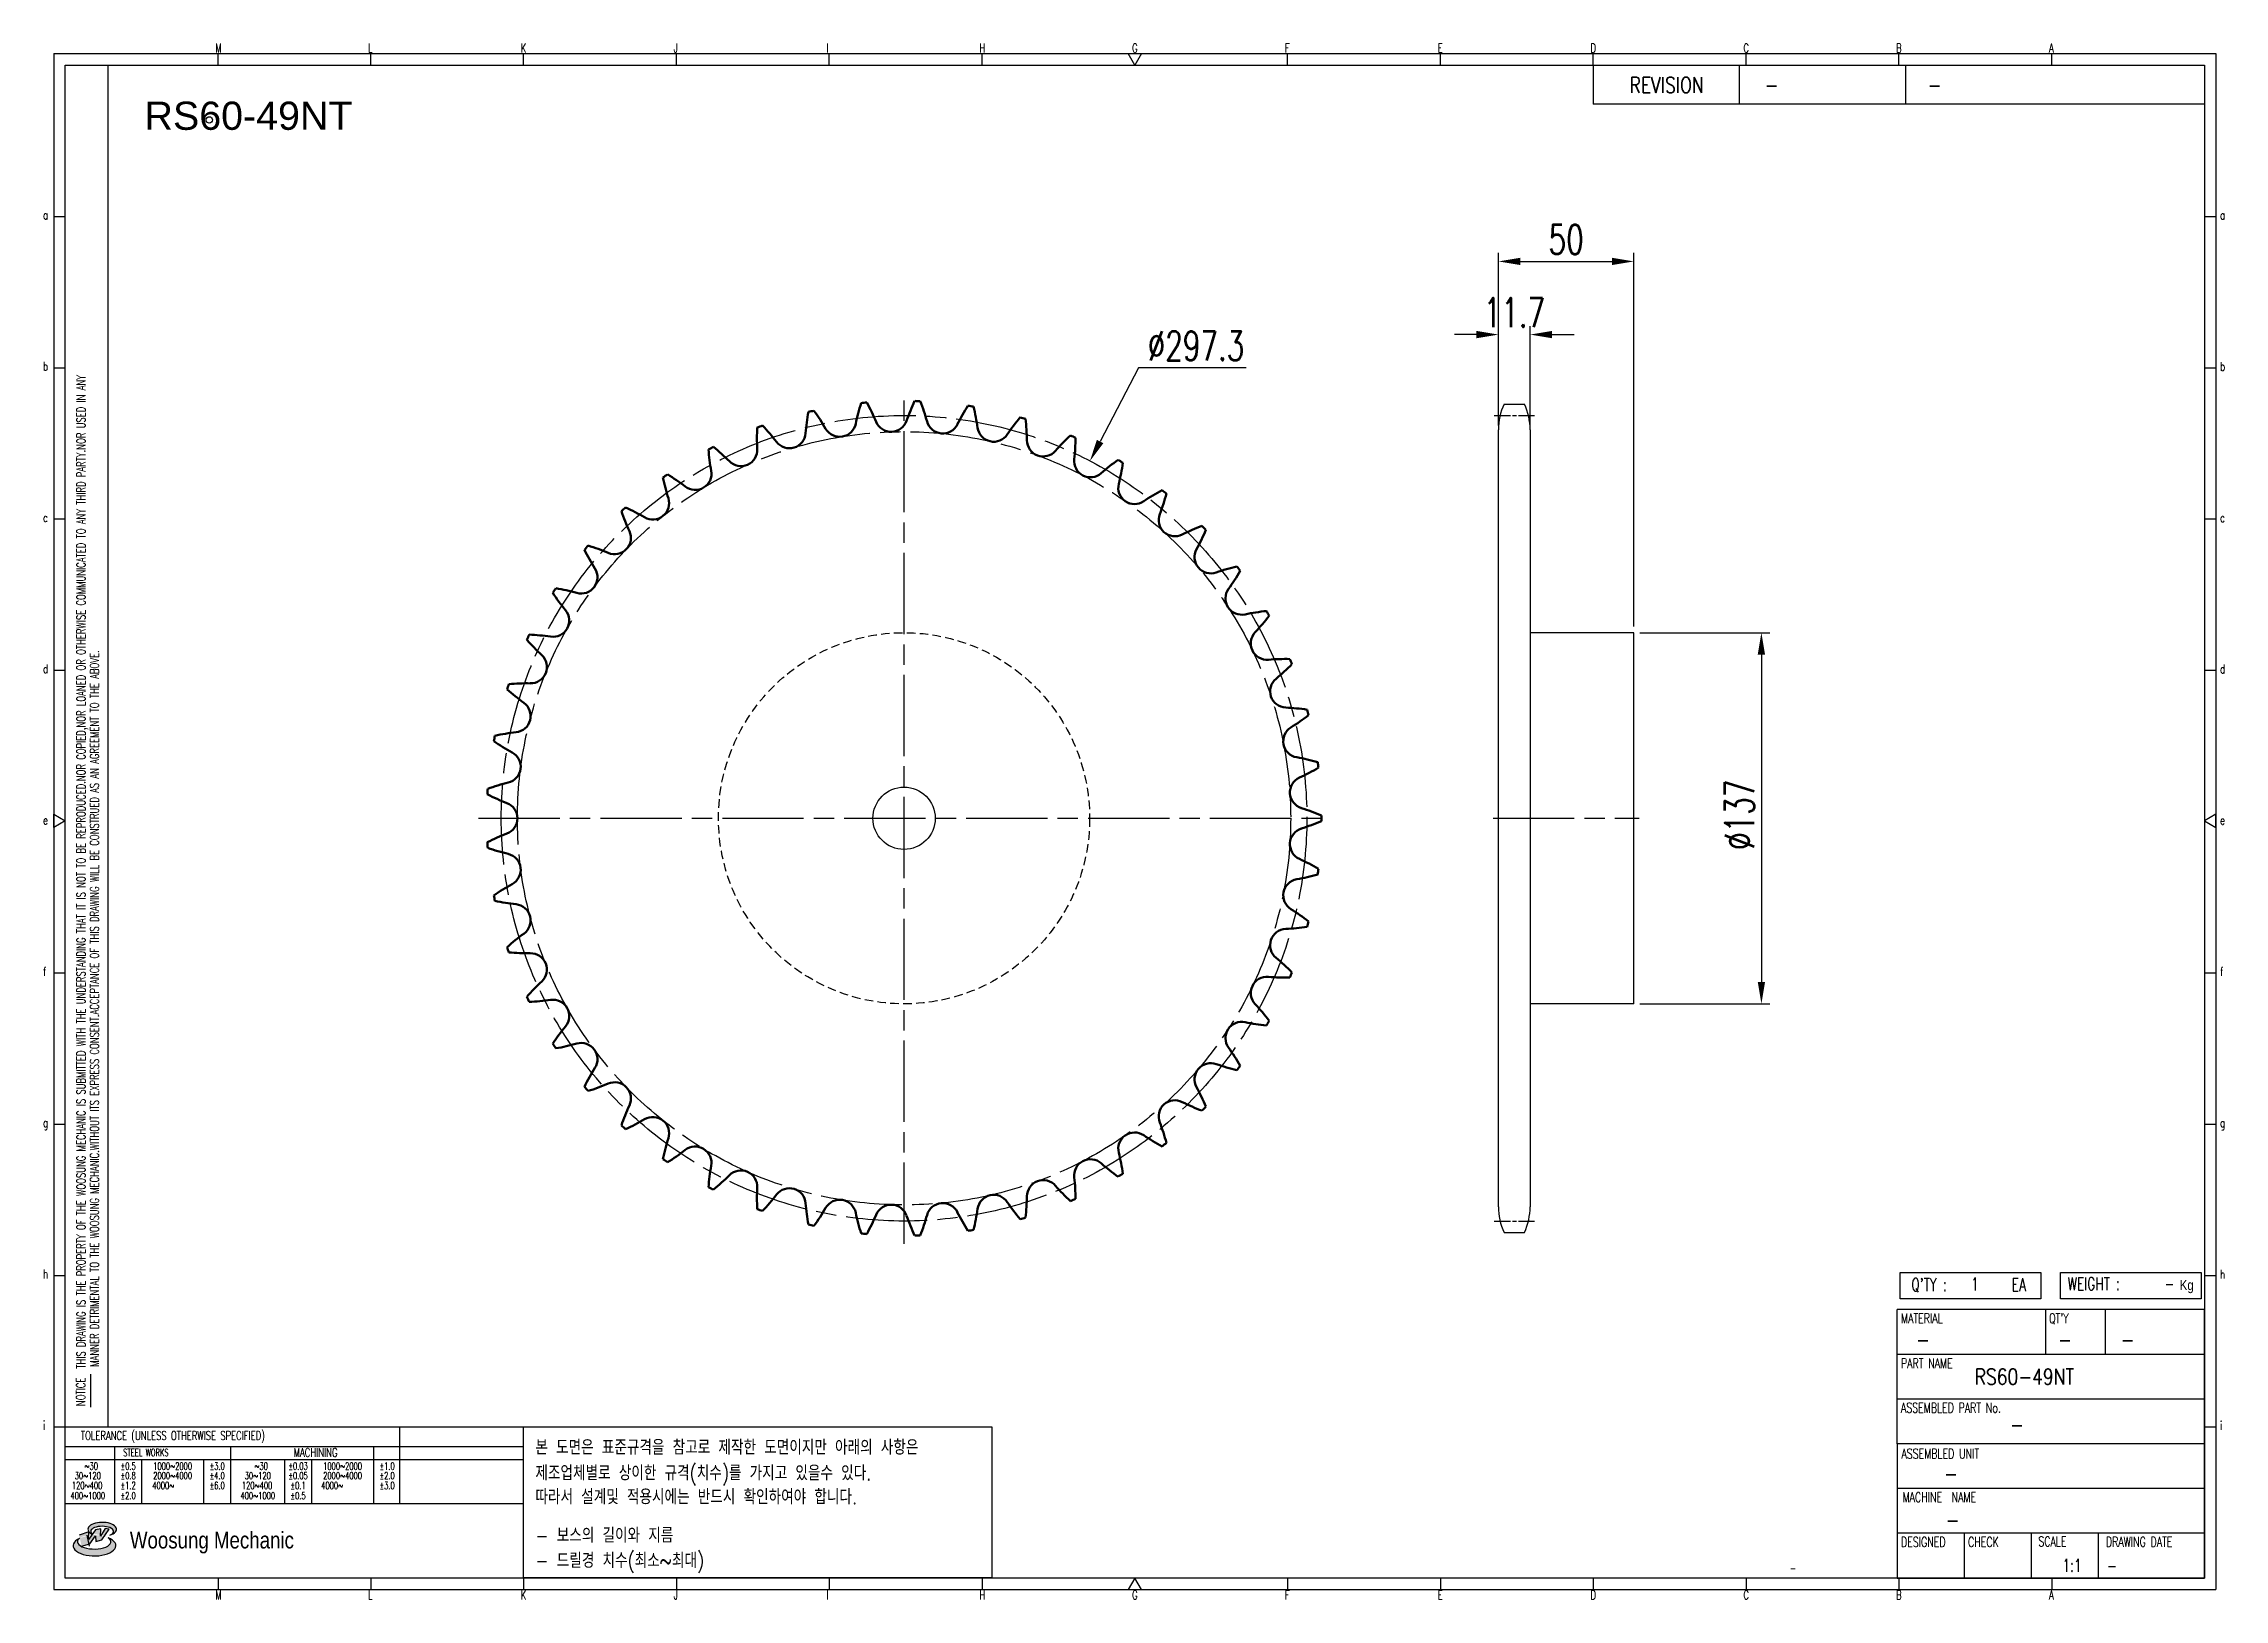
# Model space of a CAD drawing. Header units: millimetres. Extents: x 24103 to 24908, y 28 to 602.
import ezdxf
from ezdxf.enums import TextEntityAlignment as Align

# ---------------------------------------------------------------- set-up
doc = ezdxf.new("R2010")
doc.units = ezdxf.units.MM
for name, pattern in [('AM_ISO08W050', [18, 12, -1.5, 3, -1.5]), ('AM_ISO08W050x2', [9, 6, -0.75, 1.5, -0.75]), ('HIDDEN', [9.525, 6.35, -3.175])]:
    doc.linetypes.add(name, pattern=pattern)
doc.layers.add('AM_0N', color=7, linetype='Continuous', lineweight=50)
doc.layers.add('AM_7N', color=4, linetype='AM_ISO08W050', lineweight=25)
for name, color, linetype in [('HL', 2, 'HIDDEN'), ('S-DIM', 7, 'Continuous'), ('TITLE', 7, 'Continuous'), ('도면레이아웃', 7, 'Continuous')]:
    doc.layers.add(name, color=color, linetype=linetype)
doc.styles.add('HAN', font='ROMANS.shx', dxfattribs={"width": 0.7, "bigfont": 'whgtxt.shx'})
doc.styles.add('HKD_ST2', font='romans.shx', dxfattribs={"width": 0.7, "height": 4, "bigfont": '@extfont2.shx'})
doc.styles.add('HSG', font='SIMPLEX.shx', dxfattribs={"width": 0.7, "bigfont": 'HSG.shx'})
doc.styles.add('ROMANS', font='romans.shx', dxfattribs={"width": 0.7, "bigfont": 'whgtxt.shx'})
doc.styles.add('SLDTEXTSTYLE4', font='arial.ttf', dxfattribs={"width": 0.8})
doc.styles.get("Standard").update_dxf_attribs({"font": 'arial.ttf'})
doc.dimstyles.new('APP23', dxfattribs={"dimscale": 4.5, "dimtxt": 2.4, "dimasz": 1.8, "dimexe": 0.7, "dimexo": 0.5, "dimgap": 0.6, "dimtad": 1, "dimtoh": 1, "dimdec": 1, "dimrnd": 0.01, "dimzin": 9, "dimdsep": 46, "dimtxsty": 'HSG', "dimcen": 0, "dimclrd": 1, "dimclre": 1, "dimclrt": 256, "dimazin": 2, "dimtp": 1, "dimtm": 1, "dimtfac": 0.5, "dimtdec": 1, "dimtix": 1, "dimtofl": 0, "dimtmove": 0, "dimatfit": 3, "dimfxl": 0, "dimtvp": 1, "dimtolj": 2, "dimlwd": -1, "dimlwe": -1, "dimarcsym": 0})

# ---------------------------------------------------------------- blocks, each defined once
blk = doc.blocks.new('SUYWSHJH')
at = {"layer": '도면레이아웃'}
h = blk.add_hatch(color=10, dxfattribs=at)
h.paths.add_polyline_path([(1.544, 35.177), (1.554, 34.966), (1.779, 35.034), (2.054, 35.422), (1.908, 35.446), (1.728, 35.167), (1.741, 35.439), (1.547, 35.405), (1.292, 35.041), (1.295, 35.33), (0.943, 35.208), (1.03, 34.8), (1.336, 34.885)])
edge = h.paths.add_edge_path()
edge.add_ellipse((1.795, 35.421), major_axis=(-0.53, 0), ratio=0.487785, start_angle=122.36065, end_angle=403.39574)
edge.add_line((1.411, 35.244), (1.419, 35.261))
edge.add_ellipse((1.798, 35.344), major_axis=(-0.423, 0), ratio=0.444396, start_angle=131.58977, end_angle=386.19408, ccw=False)
edge = h.paths.add_edge_path()
edge.add_ellipse((1.512, 34.815), major_axis=(-0.793, 0), ratio=0.480113, start_angle=314.67633, end_angle=590.85213)
edge.add_ellipse((1.501, 34.958), major_axis=(-0.62, 0), ratio=0.43311, start_angle=331.7024, end_angle=574.42495, ccw=False)
for p, q in [((0, 90.118), (80.15, 90.118)), ((0, 90.118), (0, 33.191)), ((6.089, 89.693), (6.089, 90.118)), ((11.753, 89.693), (11.753, 90.118)), ((17.418, 89.693), (17.418, 90.118)), ((23.082, 89.693), (23.082, 90.118)), ((28.746, 89.693), (28.746, 90.118)), ((34.411, 89.693), (34.411, 90.118)), ((45.739, 89.693), (45.739, 90.118)), ((51.404, 89.693), (51.404, 90.118)), ((57.068, 89.693), (57.068, 90.118)), ((62.732, 89.693), (62.732, 90.118)), ((68.397, 89.693), (68.397, 90.118)), ((74.061, 89.693), (74.061, 90.118)), ((80.15, 90.118), (80.15, 33.191)), ((0, 84.085), (0.425, 84.085)), ((79.725, 84.085), (80.15, 84.085)), ((0, 78.478), (0.425, 78.478)), ((79.725, 78.478), (80.15, 78.478)), ((0, 72.87), (0.425, 72.87)), ((79.725, 72.87), (80.15, 72.87)), ((0, 67.262), (0.425, 67.262)), ((79.725, 67.262), (80.15, 67.262)), ((0, 56.047), (0.425, 56.047)), ((79.725, 56.047), (80.15, 56.047)), ((0, 50.439), (0.425, 50.439)), ((79.725, 50.439), (80.15, 50.439)), ((0, 44.832), (0.425, 44.832)), ((79.725, 44.832), (80.15, 44.832)), ((1.377, 39.947), (1.377, 41.174)), ((0, 39.224), (0.425, 39.224)), ((79.725, 39.224), (80.15, 39.224)), ((0, 33.191), (80.15, 33.191)), ((6.089, 33.616), (6.089, 33.191)), ((11.753, 33.616), (11.753, 33.191)), ((17.418, 33.616), (17.418, 33.191)), ((23.082, 33.616), (23.082, 33.191)), ((28.746, 33.616), (28.746, 33.191)), ((34.411, 33.616), (34.411, 33.191)), ((45.739, 33.616), (45.739, 33.191)), ((51.404, 33.616), (51.404, 33.191)), ((57.068, 33.616), (57.068, 33.191)), ((62.732, 33.616), (62.732, 33.191)), ((68.397, 33.616), (68.397, 33.191)), ((74.061, 33.616), (74.061, 33.191))]:
    blk.add_line(p, q)
at = {"color": 2}
for p, q in [((2.017, 39.224), (2.017, 89.693)), ((0.425, 39.224), (17.418, 39.224)), ((12.816, 39.224), (12.816, 36.382)), ((17.418, 33.616), (17.418, 39.224)), ((0.425, 38.487), (17.418, 38.487)), ((0.425, 38.012), (17.418, 38.012)), ((2.257, 38.487), (2.257, 36.382)), ((3.257, 38.012), (3.257, 36.382)), ((5.557, 38.012), (5.557, 36.382)), ((6.557, 38.5), (6.557, 36.382)), ((8.557, 38.012), (8.557, 36.382)), ((9.557, 38.026), (9.557, 36.382)), ((11.857, 38.487), (11.857, 36.382)), ((0.425, 36.382), (17.418, 36.382))]:
    blk.add_line(p, q, dxfattribs=at)
at = {"color": 6, "ltscale": 0.5}
for p, q in [((57.068, 89.693), (57.068, 88.246)), ((62.47, 89.693), (62.47, 88.246)), ((68.635, 89.693), (68.635, 88.246)), ((79.725, 88.246), (57.068, 88.246)), ((68.336, 38.59), (68.336, 43.563)), ((79.725, 43.563), (68.336, 43.563)), ((73.827, 43.563), (73.827, 41.905)), ((76.037, 43.563), (76.037, 41.905)), ((79.725, 38.59), (79.725, 43.563)), ((79.725, 41.905), (68.336, 41.905)), ((79.725, 40.248), (68.336, 40.248)), ((68.336, 38.59), (68.336, 33.616)), ((79.725, 38.59), (68.336, 38.59)), ((79.725, 33.616), (79.725, 38.59)), ((79.725, 36.932), (68.336, 36.932)), ((79.725, 35.274), (68.336, 35.274)), ((70.822, 33.616), (70.822, 35.274)), ((73.309, 33.616), (73.309, 35.274)), ((75.796, 33.616), (75.796, 35.274)), ((68.336, 33.616), (79.725, 33.616))]:
    blk.add_line(p, q, dxfattribs=at)
for points in [[(40.075, 89.693), (39.83, 90.118), (40.32, 90.118)], [(0.425, 89.693), (79.725, 89.693), (79.725, 33.616), (0.425, 33.616)], [(0.425, 61.679), (0, 61.433), (0, 61.924)], [(79.725, 61.679), (80.15, 61.433), (80.15, 61.924)], [(40.075, 33.616), (39.83, 33.191), (40.32, 33.191)]]:
    blk.add_lwpolyline(points, close=True)
at = {"layer": 'TITLE', "color": 20}
for p, q in [((68.449, 43.961), (68.449, 44.936)), ((68.449, 44.936), (73.654, 44.936)), ((73.654, 44.936), (73.654, 43.961)), ((74.39, 43.961), (74.39, 44.936)), ((74.39, 44.936), (79.595, 44.936)), ((79.595, 44.936), (79.595, 43.961)), ((73.654, 43.961), (68.449, 43.961)), ((79.595, 43.961), (74.39, 43.961))]:
    blk.add_line(p, q, dxfattribs=at)
at = {"layer": '도면레이아웃'}
for p, q in [((1.295, 35.33), (0.943, 35.208)), ((1.03, 34.8), (1.336, 34.885)), ((1.224, 35.208), (1.311, 34.8)), ((1.224, 35.208), (1.224, 35.208)), ((1.547, 35.405), (1.292, 35.041)), ((1.292, 35.041), (1.295, 35.33)), ((1.336, 34.885), (1.544, 35.177)), ((1.419, 35.261), (1.411, 35.244)), ((1.544, 35.177), (1.554, 34.966)), ((1.741, 35.439), (1.547, 35.405)), ((1.554, 34.966), (1.779, 35.034)), ((1.908, 35.446), (1.728, 35.167)), ((1.728, 35.167), (1.741, 35.439)), ((1.779, 35.034), (2.054, 35.422)), ((2.054, 35.422), (1.908, 35.446))]:
    blk.add_line(p, q, dxfattribs=at)
for centre, major_axis, ratio, start_param, end_param in [((1.795, 35.421), (-0.53, 0), 0.487785, 2.135596, 7.040584), ((1.512, 34.815), (-0.793, 0), 0.480113, 5.492138, 10.312315), ((1.501, 34.958), (-0.62, 0), 0.43311, 5.789299, 10.025607), ((1.798, 35.344), (-0.423, 0), 0.444396, 2.296675, 6.740358)]:
    blk.add_ellipse(centre, major_axis=major_axis, ratio=ratio, start_param=start_param, end_param=end_param, dxfattribs=at)
at = {"color": 4, "style": 'HKD_ST2', "width": 0.7}
for s, p in [('M', (5.988, 90.164)), ('L', (11.652, 90.164)), ('K', (17.316, 90.164)), ('J', (22.981, 90.164)), ('I', (28.645, 90.164)), ('H', (34.309, 90.164)), ('G', (39.974, 90.164)), ('F', (45.638, 90.164)), ('E', (51.302, 90.164)), ('D', (56.967, 90.164)), ('C', (62.631, 90.164)), ('B', (68.295, 90.164)), ('A', (73.96, 90.164)), ('a', (-0.395, 83.976)), ('a', (80.305, 83.97)), ('b', (-0.395, 78.368)), ('b', (80.305, 78.362)), ('c', (-0.395, 72.76)), ('c', (80.305, 72.754)), ('d', (-0.395, 67.153)), ('d', (80.305, 67.147)), ('e', (-0.395, 61.545)), ('e', (80.305, 61.539)), ('f', (-0.395, 55.937)), ('f', (80.305, 55.931)), ('g', (-0.395, 50.33)), ('g', (80.305, 50.324)), ('h', (-0.395, 44.722)), ('h', (80.305, 44.716)), ('i', (-0.395, 39.114)), ('i', (80.305, 39.108)), ('M', (5.988, 32.824)), ('L', (11.652, 32.824)), ('K', (17.316, 32.824)), ('J', (22.981, 32.824)), ('I', (28.645, 32.824)), ('H', (34.309, 32.824)), ('G', (39.974, 32.824)), ('F', (45.638, 32.824)), ('E', (51.302, 32.824)), ('D', (56.967, 32.824)), ('C', (62.631, 32.824)), ('B', (68.295, 32.824)), ('A', (73.96, 32.824))]:
    blk.add_text(s, height=0.326, dxfattribs=at).set_placement(p)
for s, height, style, width, p in [('REVISION', 0.5806, 'HAN', 0.8, (58.415, 88.664)), ('-', 0.581, 'HAN', 0.8, (63.426, 88.664)), ('-', 0.581, 'HAN', 0.8, (69.468, 88.664)), ("Q'TY : ", 0.4746, 'HKD_ST2', 0.7, (68.857, 44.253)), ('1', 0.475, 'HKD_ST2', 0.7, (71.071, 44.275)), ('EA', 0.4746, 'HKD_ST2', 0.7, (72.578, 44.253)), ('WEIGHT : ', 0.4746, 'HKD_ST2', 0.7, (74.65, 44.286)), ('-', 0.581, 'HAN', 0.8, (69.029, 42.157)), ('-', 0.581, 'HAN', 0.8, (74.289, 42.157)), ('-', 0.581, 'HAN', 0.8, (76.623, 42.157)), ('-', 0.581, 'HAN', 0.8, (72.515, 39.013)), ('-', 0.581, 'HAN', 0.8, (70.067, 37.189)), ('-', 0.581, 'HAN', 0.8, (70.126, 35.48)), ('1:1', 0.4746, 'HKD_ST2', 0.7, (74.458, 33.848)), ('-', 0.475, 'HKD_ST2', 0.7, (76.112, 33.837))]:
    blk.add_text(s, height=height, dxfattribs=dict(style=style, width=width)).set_placement(p)
at = {"color": 6, "style": 'HKD_ST2', "width": 0.7}
for s, p in [(' THIS DRAWING IS THE PROPERTY OF THE WOOSUNG MECHANIC IS SUBMITTED WITH THE UNDERSTANDING THAT IT IS NOT TO BE REPRODUCED.NOR COPIED,NOR LOANED OR OTHERWISE COMMUNICATED TO ANY THIRD PARTY.NOR USED IN ANY', (1.173, 41.217)), ('MANNER DETRIMENTAL TO THE WOOSUNG MECHANIC.WITHOUT ITS EXPRESS CONSENT.ACCEPTANCE OF THIS DRAWING WILL BE CONSTRUED AS AN AGREEMENT TO THE ABOVE.', (1.672, 41.447))]:
    blk.add_text(s, height=0.326266, rotation=90, dxfattribs=at).set_placement(p)
at = {"style": 'HKD_ST2', "width": 0.7}
blk.add_text('-', height=0.475, dxfattribs=at).set_placement((78.613, 44.286), align=Align.RIGHT)
at = {"color": 4, "style": 'HKD_ST2', "width": 0.7}
for s, height, p in [('MATERIAL', 0.3651, (68.474, 43.425)), ("QT'Y", 0.3651, (73.965, 43.425)), ('PART NAME', 0.3651, (68.474, 41.756)), ('ASSEMBLED PART No.', 0.36511, (68.474, 40.109)), ('ASSEMBLED UNIT', 0.36511, (68.49, 38.408)), ('MACHINE  NAME', 0.36511, (68.532, 36.794)), ('DESIGNED', 0.3651, (68.474, 35.136)), ('CHECK', 0.3651, (70.961, 35.136)), ('SCALE', 0.3651, (73.566, 35.153)), ('DRAWING DATE', 0.36511, (76.071, 35.141))]:
    blk.add_text(s, height=height, dxfattribs=at).set_placement(p, align=Align.TOP_LEFT)
at = {"style": 'HKD_ST2', "width": 0.7}
blk.add_text('NOTICE', height=0.3263, rotation=90, dxfattribs=at).set_placement((1.163, 39.988))
for s, height, style, width, p in [('TOLERANCE (UNLESS OTHERWISE SPECIFIED)', 0.32627, 'HKD_ST2', 0.7, (4.417, 38.896)), ('-', 0.326, 'ROMANS', 0.65, (64.469, 33.975))]:
    blk.add_text(s, height=height, dxfattribs=dict(style=style, width=width)).set_placement(p, align=Align.MIDDLE_CENTER)
at = {"color": 4, "style": 'HKD_ST2', "width": 0.7}
for s, height, p in [('STEEL WORKS', 0.26101, (3.416, 38.268)), ('MACHINING', 0.3263, (9.707, 38.27)), ('%%P0.5', 0.261, (2.757, 37.762)), ('%%P0.8', 0.261, (2.757, 37.411)), ('%%P3.0', 0.261, (6.057, 37.762)), ('%%P4.0', 0.261, (6.057, 37.411)), ('%%P0.03', 0.261, (9.057, 37.762)), ('%%P0.05', 0.261, (9.057, 37.411)), ('%%P1.0', 0.261, (12.357, 37.762)), ('%%P2.0', 0.261, (12.357, 37.411)), ('%%P1.2', 0.261, (2.757, 37.045)), ('%%P2.0', 0.261, (2.757, 36.67)), ('%%P6.0', 0.261, (6.057, 37.045)), ('%%P0.1', 0.261, (9.057, 37.045)), ('%%P0.5', 0.261, (9.057, 36.67)), ('%%P3.0', 0.261, (12.357, 37.045))]:
    blk.add_text(s, height=height, dxfattribs=at).set_placement(p, align=Align.MIDDLE)
for s, height, p in [('30%%126120', 0.261, (1.263, 37.411)), ('%%12630', 0.261, (1.389, 37.762)), ('2000%%1264000', 0.26101, (4.407, 37.411)), ('1000%%1262000', 0.26101, (4.407, 37.762)), ('30%%126120', 0.261, (7.563, 37.411)), ('%%12630', 0.261, (7.689, 37.762)), ('2000%%1264000', 0.26101, (10.707, 37.411)), ('1000%%1262000', 0.26101, (10.707, 37.762)), ('400%%1261000', 0.26101, (1.263, 36.67)), ('120%%126400', 0.26101, (1.237, 37.045)), ('4000%%126', 0.261, (4.061, 37.045)), ('400%%1261000', 0.26101, (7.563, 36.67)), ('120%%126400', 0.26101, (7.537, 37.045)), ('4000%%126', 0.261, (10.321, 37.045))]:
    blk.add_text(s, height=height, dxfattribs=at).set_placement(p, align=Align.MIDDLE_CENTER)
at = {"color": 1, "style": 'SLDTEXTSTYLE4', "width": 0.8}
blk.add_text('Woosung Mechanic', height=0.61957, dxfattribs=at).set_placement((2.822, 34.711))
at = {"layer": 'TITLE', "width": 0.8}
blk.add_text('Kg', height=0.3789, dxfattribs=at).set_placement((78.807, 44.286))
blk = doc.blocks.new('*D2')
at = {"layer": 'Defpoints', "color": 0, "transparency": 16777216}
for p in [(24489.19, 448.18), (24351.94, 184.43)]:
    blk.add_point(p, dxfattribs=at)
at = {"layer": 'S-DIM', "color": 1, "transparency": 16777216}
for p, q in [((24507.09, 482.59), (24492.93, 455.37)), ((24546.87, 482.59), (24507.09, 482.59))]:
    blk.add_line(p, q, dxfattribs=at)
blk.add_solid([(24491.73, 455.99), (24494.13, 454.75), (24489.19, 448.18)], dxfattribs=at)
at = {"layer": 'S-DIM', "transparency": 16777216, "insert": (24528.33, 490.69), "char_height": 10.8, "attachment_point": 5, "style": 'HSG'}
blk.add_mtext('\\A2;∅297.3', dxfattribs=at)
blk = doc.blocks.new('*D3')
at = {"layer": 'Defpoints', "color": 0, "transparency": 16777216}
for p in [(24651.66, 494.84), (24639.96, 459.01), (24651.66, 459.01)]:
    blk.add_point(p, dxfattribs=at)
at = {"layer": 'S-DIM', "color": 1, "transparency": 16777216}
for p, q in [((24631.86, 494.84), (24623.76, 494.84)), ((24639.96, 461.26), (24639.96, 497.99)), ((24651.66, 461.26), (24651.66, 497.99)), ((24659.76, 494.84), (24667.86, 494.84))]:
    blk.add_line(p, q, dxfattribs=at)
for points in [[(24631.86, 496.19), (24631.86, 493.49), (24639.96, 494.84)], [(24659.76, 496.19), (24659.76, 493.49), (24651.66, 494.84)]]:
    blk.add_solid(points, dxfattribs=at)
at = {"layer": 'S-DIM', "transparency": 16777216, "insert": (24645.81, 502.94), "char_height": 10.8, "attachment_point": 5, "style": 'HSG'}
blk.add_mtext('\\A2;11.7', dxfattribs=at)
blk = doc.blocks.new('*D4')
at = {"layer": 'Defpoints', "color": 0, "transparency": 16777216}
for p in [(24689.96, 521.84), (24639.96, 459.01), (24689.96, 384.8)]:
    blk.add_point(p, dxfattribs=at)
at = {"layer": 'S-DIM', "color": 1, "transparency": 16777216}
for p, q in [((24639.96, 461.26), (24639.96, 524.99)), ((24689.96, 387.05), (24689.96, 524.99)), ((24648.06, 521.84), (24681.86, 521.84))]:
    blk.add_line(p, q, dxfattribs=at)
for points in [[(24648.06, 523.19), (24648.06, 520.49), (24639.96, 521.84)], [(24681.86, 523.19), (24681.86, 520.49), (24689.96, 521.84)]]:
    blk.add_solid(points, dxfattribs=at)
at = {"layer": 'S-DIM', "transparency": 16777216, "insert": (24664.96, 529.94), "char_height": 10.8, "attachment_point": 5, "style": 'HSG'}
blk.add_mtext('\\A2;50', dxfattribs=at)
blk = doc.blocks.new('*D5')
at = {"layer": 'Defpoints', "color": 0, "transparency": 16777216}
for p in [(24689.96, 384.8), (24689.96, 247.8), (24737.03, 247.8)]:
    blk.add_point(p, dxfattribs=at)
at = {"layer": 'S-DIM', "color": 1, "transparency": 16777216}
for p, q in [((24692.21, 384.8), (24740.18, 384.8)), ((24737.03, 376.7), (24737.03, 255.9)), ((24692.21, 247.8), (24740.18, 247.8))]:
    blk.add_line(p, q, dxfattribs=at)
for points in [[(24735.68, 376.7), (24738.38, 376.7), (24737.03, 384.8)], [(24735.68, 255.9), (24738.38, 255.9), (24737.03, 247.8)]]:
    blk.add_solid(points, dxfattribs=at)
at = {"layer": 'S-DIM', "transparency": 16777216, "insert": (24728.93, 317.59), "char_height": 10.8, "attachment_point": 5, "rotation": 90, "style": 'HSG'}
blk.add_mtext('\\A2;%%c137', dxfattribs=at)

msp = doc.modelspace()

# ---------------------------------------------------------------- linework, layer by layer
for p, q in [((24642.04, 469.18), (24649.58, 469.18)), ((24639.96, 172.93), (24639.96, 459.68)), ((24651.66, 459.68), (24651.66, 172.93)), ((24689.96, 384.8), (24651.66, 384.8)), ((24689.96, 247.8), (24689.96, 384.8)), ((24689.96, 247.8), (24651.66, 247.8)), ((24642.04, 163.43), (24649.58, 163.43))]:
    msp.add_line(p, q)
at = {"color": 4}
msp.add_lwpolyline([(24280.14, 91.73), (24453.01, 91.73), (24453.01, 35.89), (24280.14, 35.89)], close=True, dxfattribs=at)
for centre, radius in [((24164.11, 574.04), 1.2), ((24420.57, 316.3), 11.5)]:
    msp.add_circle(centre, radius)
for centre, start, end in [((24662.66, 459.68), 155.25994, 180), ((24628.96, 459.68), 0, 24.74006), ((24662.66, 172.93), 180, 204.74006), ((24628.96, 172.93), 335.25994, 0)]:
    msp.add_arc(centre, 22.7, start, end)
at = {"layer": 'AM_0N'}
for centre, radius, start, end in [((24474.08, 447.08), 72.89, 162.02804, 168.26531), ((24420.57, 316.3), 154.07, 95.12907, 95.89133), ((24343.04, 434.43), 72.89, 22.7551, 28.99237), ((24490.37, 439.16), 72.89, 154.6811, 160.91837), ((24420.57, 316.3), 154.07, 87.78213, 88.5444), ((24358.78, 443.38), 72.89, 15.40816, 21.64543), ((24505.5, 429.22), 72.89, 147.33416, 153.57143), ((24420.57, 316.3), 154.07, 80.4352, 81.19746), ((24375.54, 450.24), 72.89, 8.06122, 14.29849), ((24439.16, 456.37), 72.89, 176.72191, 182.95918), ((24420.57, 316.3), 154.07, 109.82295, 110.58521), ((24315.61, 410.9), 72.89, 37.44898, 43.68625), ((24456.92, 452.85), 72.89, 169.37497, 175.61224), ((24420.57, 316.3), 154.07, 102.47601, 103.23827), ((24328.57, 423.55), 72.89, 30.10204, 36.33931), ((24396.83, 463.12), 6.01, 210.10204, 348.26531), ((24415.8, 464.95), 6.01, 202.7551, 340.91837), ((24434.85, 464.34), 6.01, 195.40816, 333.57143), ((24453.66, 461.3), 6.01, 188.06122, 326.22449), ((24519.25, 417.43), 72.89, 139.98722, 146.22449), ((24420.57, 316.3), 154.07, 73.08826, 73.85052), ((24393.03, 454.89), 72.89, 0.71429, 6.95156), ((24420.57, 316.3), 154.07, 117.16989, 117.93215), ((24421.1, 457.6), 72.89, 184.06885, 190.30612), ((24304.37, 396.71), 72.89, 44.79592, 51.03319), ((24360.37, 452.3), 6.01, 224.79592, 2.95918), ((24378.25, 458.88), 6.01, 217.44898, 355.61224), ((24471.93, 455.88), 6.01, 180.71429, 318.87755), ((24531.37, 403.99), 72.89, 132.64028, 138.87755), ((24420.57, 316.3), 154.07, 65.74132, 66.50358), ((24410.98, 457.28), 72.89, 353.36735, 359.60462), ((24420.57, 316.3), 154.07, 124.51683, 125.27909), ((24295.05, 381.19), 72.89, 52.14286, 58.38013), ((24343.47, 443.49), 6.01, 232.14286, 10.30612), ((24489.36, 448.16), 6.01, 173.36735, 311.53061), ((24541.67, 389.1), 72.89, 125.29334, 131.53061), ((24420.57, 316.3), 154.07, 58.39438, 59.15664), ((24429.09, 457.35), 72.89, 346.02041, 352.25768), ((24403.03, 456.51), 72.89, 191.41579, 197.65306), ((24505.65, 438.28), 6.01, 166.02041, 304.18367), ((24549.99, 373.01), 72.89, 117.9464, 124.18367), ((24447.05, 455.1), 72.89, 338.67347, 344.91074), ((24420.57, 316.3), 154.07, 51.04744, 51.8097), ((24420.57, 316.3), 154.07, 131.86377, 132.62603), ((24385.24, 453.12), 72.89, 198.76273, 205), ((24287.78, 364.6), 72.89, 59.4898, 65.72707), ((24327.84, 432.58), 6.01, 239.4898, 17.65306), ((24520.55, 426.4), 6.01, 158.67347, 296.83673), ((24313.73, 419.77), 6.01, 246.83673, 25), ((24556.18, 356), 72.89, 110.59946, 116.83673), ((24464.58, 450.57), 72.89, 331.32653, 337.5638), ((24420.57, 316.3), 154.07, 43.7005, 44.46276), ((24420.57, 316.3), 154.07, 139.21071, 139.97297), ((24368.04, 447.48), 72.89, 206.10967, 212.34694), ((24282.69, 347.23), 72.89, 66.83673, 73.074), ((24533.81, 412.71), 6.01, 151.32653, 289.4898), ((24301.38, 405.26), 6.01, 254.18367, 32.34694), ((24560.14, 338.33), 72.89, 103.25253, 109.4898), ((24481.39, 443.84), 72.89, 323.97959, 330.21686), ((24420.57, 316.3), 154.07, 36.35356, 37.11582), ((24420.57, 316.3), 154.07, 146.55764, 147.31991), ((24351.69, 439.68), 72.89, 213.45661, 219.69388), ((24279.87, 329.34), 72.89, 74.18367, 80.42094), ((24545.21, 397.44), 6.01, 143.97959, 282.14286), ((24290.98, 389.29), 6.01, 261.53061, 39.69388), ((24561.81, 320.3), 72.89, 95.90559, 102.14286), ((24497.2, 435.01), 72.89, 316.63265, 322.86992), ((24420.57, 316.3), 154.07, 29.00662, 29.76889), ((24420.57, 316.3), 154.07, 153.90458, 154.66685), ((24336.48, 429.86), 72.89, 220.80355, 227.04082), ((24279.36, 311.24), 72.89, 81.53061, 87.76788), ((24554.56, 380.83), 6.01, 136.63265, 274.79592), ((24282.71, 372.12), 6.01, 268.87755, 47.04082), ((24561.16, 302.21), 72.89, 88.55865, 94.79592), ((24511.75, 424.24), 72.89, 309.28571, 315.52298), ((24420.57, 316.3), 154.07, 21.65969, 22.42195), ((24420.57, 316.3), 154.07, 161.25152, 162.01378), ((24322.65, 418.18), 72.89, 228.15049, 234.38776), ((24281.17, 293.23), 72.89, 88.87755, 95.11482), ((24561.71, 363.17), 6.01, 129.28571, 267.44898), ((24276.71, 354.03), 6.01, 276.22449, 54.38776), ((24558.2, 284.34), 72.89, 81.21171, 87.44898), ((24524.81, 411.69), 72.89, 301.93878, 308.17605), ((24420.57, 316.3), 154.07, 14.31275, 15.07501), ((24420.57, 316.3), 154.07, 168.59846, 169.36072), ((24285.26, 275.59), 72.89, 96.22449, 102.46176), ((24566.55, 344.73), 6.01, 121.93878, 260.10204), ((24310.43, 404.82), 72.89, 235.49742, 241.73469), ((24273.06, 335.32), 6.01, 283.57143, 61.73469), ((24552.99, 267.01), 72.89, 73.86477, 80.10204), ((24568.99, 325.83), 6.01, 114.59184, 252.7551), ((24536.15, 397.58), 72.89, 294.59184, 300.82911), ((24420.57, 316.3), 154.07, 6.96581, 7.72807), ((24420.57, 316.3), 154.07, 175.9454, 176.70766), ((24300.01, 390.01), 72.89, 242.84436, 249.08163), ((24291.58, 258.62), 72.89, 103.57143, 109.8087), ((24271.84, 316.3), 6.01, 290.91837, 69.08163), ((24545.59, 250.48), 72.89, 66.51783, 72.7551), ((24545.59, 382.13), 72.89, 287.2449, 293.48217), ((24420.57, 316.3), 154.07, 359.61887, 0.38113), ((24300.01, 242.6), 72.89, 110.91837, 117.15564), ((24420.57, 316.3), 154.07, 183.29234, 184.0546), ((24568.99, 306.78), 6.01, 107.2449, 245.40816), ((24291.58, 373.99), 72.89, 250.1913, 256.42857), ((24273.06, 297.29), 6.01, 298.26531, 76.42857), ((24536.15, 235.03), 72.89, 59.17089, 65.40816), ((24310.43, 227.79), 72.89, 118.26531, 124.50258), ((24566.55, 287.87), 6.01, 99.89796, 238.06122), ((24552.99, 365.6), 72.89, 279.89796, 286.13523), ((24420.57, 316.3), 154.07, 352.27193, 353.03419), ((24420.57, 316.3), 154.07, 190.63928, 191.40154), ((24285.26, 357.02), 72.89, 257.53824, 263.77551), ((24276.71, 278.58), 6.01, 305.61224, 83.77551), ((24524.81, 220.92), 72.89, 51.82395, 58.06122), ((24322.65, 214.43), 72.89, 125.61224, 131.84951), ((24561.71, 269.44), 6.01, 92.55102, 230.71429), ((24558.2, 348.27), 72.89, 272.55102, 278.78829), ((24420.57, 316.3), 154.07, 344.92499, 345.68725), ((24420.57, 316.3), 154.07, 197.98622, 198.74848), ((24281.17, 339.38), 72.89, 264.88518, 271.12245), ((24282.71, 260.49), 6.01, 312.95918, 91.12245), ((24554.56, 251.78), 6.01, 85.20408, 223.36735), ((24561.16, 330.4), 72.89, 265.20408, 271.44135), ((24511.75, 208.37), 72.89, 44.47702, 50.71429), ((24420.57, 316.3), 154.07, 337.57805, 338.34031), ((24336.48, 202.75), 72.89, 132.95918, 139.19645), ((24420.57, 316.3), 154.07, 205.33315, 206.09542), ((24279.36, 321.37), 72.89, 272.23212, 278.46939), ((24290.98, 243.32), 6.01, 320.30612, 98.46939), ((24497.2, 197.59), 72.89, 37.13008, 43.36735), ((24420.57, 316.3), 154.07, 330.23111, 330.99338), ((24351.69, 192.93), 72.89, 140.30612, 146.54339), ((24545.21, 235.17), 6.01, 77.85714, 216.02041), ((24561.81, 312.31), 72.89, 257.85714, 264.09441), ((24420.57, 316.3), 154.07, 212.68009, 213.44236), ((24279.87, 303.27), 72.89, 279.57906, 285.81633), ((24301.38, 227.35), 6.01, 327.65306, 105.81633), ((24533.81, 219.9), 6.01, 70.5102, 208.67347), ((24560.14, 294.28), 72.89, 250.5102, 256.74747), ((24481.39, 188.77), 72.89, 29.78314, 36.02041), ((24368.04, 185.13), 72.89, 147.65306, 153.89033), ((24282.69, 285.38), 72.89, 286.926, 293.16327), ((24313.73, 212.84), 6.01, 335, 113.16327), ((24420.57, 316.3), 154.07, 322.88418, 323.64644), ((24420.57, 316.3), 154.07, 220.02703, 220.78929), ((24385.24, 179.49), 72.89, 155, 161.23727), ((24520.55, 206.21), 6.01, 63.16327, 201.32653), ((24556.18, 276.61), 72.89, 243.16327, 249.40054), ((24464.58, 182.04), 72.89, 22.4362, 28.67347), ((24420.57, 316.3), 154.07, 315.53724, 316.2995), ((24420.57, 316.3), 154.07, 227.37397, 228.13623), ((24287.78, 268.01), 72.89, 294.27293, 300.5102), ((24327.84, 200.03), 6.01, 342.34694, 120.5102), ((24447.05, 177.51), 72.89, 15.08926, 21.32653), ((24403.03, 176.1), 72.89, 162.34694, 168.58421), ((24295.05, 251.42), 72.89, 301.61987, 307.85714), ((24343.47, 189.12), 6.01, 349.69388, 127.85714), ((24505.65, 194.32), 6.01, 55.81633, 193.97959), ((24549.99, 259.6), 72.89, 235.81633, 242.0536), ((24420.57, 316.3), 154.07, 308.1903, 308.95256), ((24420.57, 316.3), 154.07, 234.72091, 235.48317), ((24421.1, 175.01), 72.89, 169.69388, 175.93115), ((24360.37, 180.31), 6.01, 357.04082, 135.20408), ((24489.36, 184.45), 6.01, 48.46939, 186.63265), ((24541.67, 243.51), 72.89, 228.46939, 234.70666), ((24429.09, 175.26), 72.89, 7.74232, 13.97959), ((24420.57, 316.3), 154.07, 242.06785, 242.83011), ((24304.37, 235.9), 72.89, 308.96681, 315.20408), ((24439.16, 176.24), 72.89, 177.04082, 183.27809), ((24315.61, 221.71), 72.89, 316.31375, 322.55102), ((24378.25, 173.73), 6.01, 4.38776, 142.55102), ((24453.66, 171.31), 6.01, 33.77551, 171.93878), ((24471.93, 176.73), 6.01, 41.12245, 179.28571), ((24531.37, 228.62), 72.89, 221.12245, 227.35972), ((24410.98, 175.33), 72.89, 0.39538, 6.63265), ((24420.57, 316.3), 154.07, 300.84336, 301.60562), ((24420.57, 316.3), 154.07, 249.41479, 250.17705), ((24456.92, 179.76), 72.89, 184.38776, 190.62503), ((24328.57, 209.06), 72.89, 323.66069, 329.89796), ((24396.83, 169.49), 6.01, 11.73469, 149.89796), ((24474.08, 185.53), 72.89, 191.73469, 197.97196), ((24343.04, 198.18), 72.89, 331.00763, 337.2449), ((24415.8, 167.66), 6.01, 19.08163, 157.2449), ((24490.37, 193.45), 72.89, 199.08163, 205.3189), ((24358.78, 189.23), 72.89, 338.35457, 344.59184), ((24434.85, 168.27), 6.01, 26.42857, 164.59184), ((24505.5, 203.39), 72.89, 206.42857, 212.66584), ((24375.54, 182.37), 72.89, 345.70151, 351.93878), ((24519.25, 215.17), 72.89, 213.77551, 220.01278), ((24393.03, 177.72), 72.89, 353.04844, 359.28571), ((24420.57, 316.3), 154.07, 293.49642, 294.25868), ((24420.57, 316.3), 154.07, 256.76173, 257.52399), ((24420.57, 316.3), 154.07, 264.10867, 264.87093), ((24420.57, 316.3), 154.07, 271.4556, 272.21787), ((24420.57, 316.3), 154.07, 278.80254, 279.5648), ((24420.57, 316.3), 154.07, 286.14948, 286.91174)]:
    msp.add_arc(centre, radius, start, end, dxfattribs=at)
at = {"layer": 'AM_7N', "linetype": 'AM_ISO08W050x2', "ltscale": 5}
for p, q in [((24420.57, 159.23), (24420.57, 473.38)), ((24263.49, 316.3), (24577.64, 316.3)), ((24637.96, 316.3), (24691.96, 316.3))]:
    msp.add_line(p, q, dxfattribs=at)
at = {"layer": 'AM_7N', "linetype": 'AM_ISO08W050x2'}
for p, q in [((24638.4, 464.97), (24653.22, 464.97)), ((24638.4, 167.64), (24653.22, 167.64))]:
    msp.add_line(p, q, dxfattribs=at)
at = {"layer": 'AM_7N', "linetype": 'AM_ISO08W050x2', "ltscale": 5}
for radius in [148.67, 142.71]:
    msp.add_circle((24420.57, 316.3), radius, dxfattribs=at)
at = {"layer": 'HL', "ltscale": 0.5}
msp.add_circle((24420.57, 316.3), 68.5, dxfattribs=at)

# ---------------------------------------------------------------- block references
at = {"xscale": 9.95785099512548, "yscale": 9.95785099512548, "zscale": 9.95785099512548}
msp.add_blockref('SUYWSHJH', (24106.7, -298.86), dxfattribs=at)

# ---------------------------------------------------------------- texts
at = {"color": 2}
msp.add_text('RS60-49NT', height=10.405, dxfattribs=at).set_placement((24140.22, 570.41))
at = {"style": 'HAN', "width": 0.8}
msp.add_text('RS60-49NT', height=5.782, dxfattribs=at).set_placement((24815.77, 107.28))
at = {"color": 4, "style": 'HAN', "width": 0.8}
for s, p in [('본 도면은 표준규격을 참고로 제작한 도면이지만 아래의 사항은', (24284.48, 81.39)), ('제조업체별로 상이한 규격(치수)를 가지고 있을수 있다.', (24284.48, 71.91)), ('따라서 설계및 적용시에는 반드시 확인하여야 합니다.', (24284.48, 63.1)), ('- 보스의 길이와 지름', (24284.48, 48.92)), ('- 드릴경 치수(최소~최대)', (24284.48, 39.6))]:
    msp.add_text(s, height=5.4705, dxfattribs=at).set_placement(p)

# ---------------------------------------------------------------- dimensions: what is measured, and where the dimension line sits
at = {"layer": 'S-DIM'}
dim = msp.add_linear_dim(base=(24689.96, 521.84), p1=(24639.96, 459.01), p2=(24689.96, 384.8), dimstyle='APP23', dxfattribs=at)
dim.commit()
dim.dimension.update_dxf_attribs({"geometry": '*D4', "text_midpoint": (24664.96, 529.94)})
dim = msp.add_linear_dim(base=(24651.66, 494.84), p1=(24639.96, 459.01), p2=(24651.66, 459.01), dimstyle='APP23', dxfattribs=at)
dim.commit()
dim.dimension.update_dxf_attribs({"geometry": '*D3', "text_midpoint": (24645.81, 494.84), "dimtype": 128})
dim = msp.add_diameter_dim_2p(p1=(24351.94, 184.43), p2=(24489.19, 448.18), dimstyle='APP23', dxfattribs=at)
dim.commit()
dim.dimension.update_dxf_attribs({"geometry": '*D2', "text_midpoint": (24528.33, 482.59), "dimtype": 131})
dim = msp.add_linear_dim(base=(24737.03, 247.8), p1=(24689.96, 384.8), p2=(24689.96, 247.8), angle=90, text='%%c<>', dimstyle='APP23', dxfattribs=at)
dim.commit()
dim.dimension.update_dxf_attribs({"geometry": '*D5', "text_midpoint": (24737.03, 317.59), "dimtype": 128})

doc.saveas('drawing.dxf')
